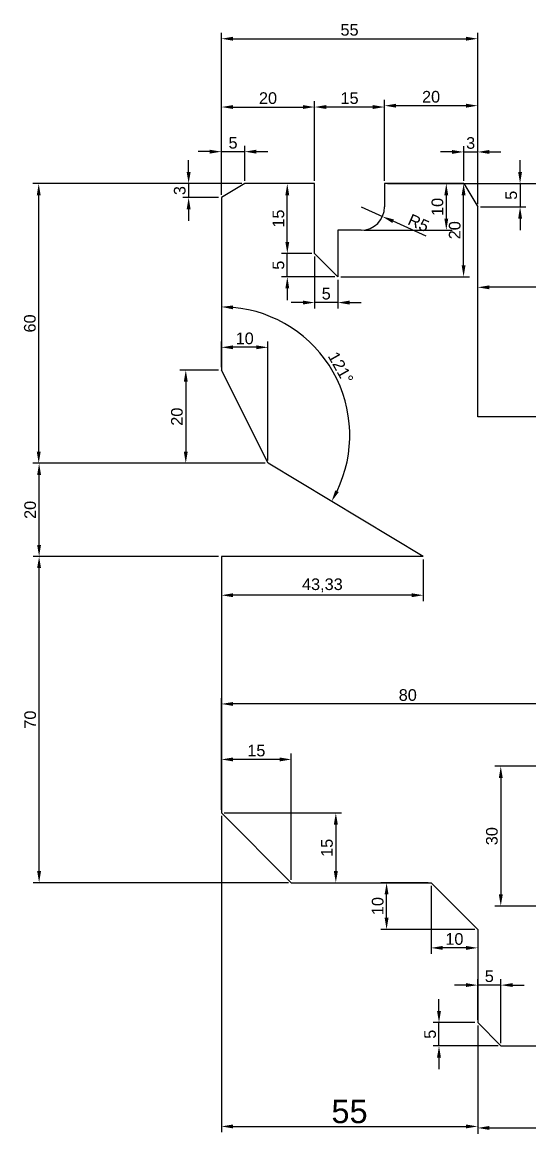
# Model space of a CAD drawing. Header units: millimetres. Extents: x 2106 to 2378, y 734 to 973.
# Drawn here: x 2105.7 to 2214.6, y 734.5 to 972.9 of the extents above; entities that cross this region are included whole.
import ezdxf

# ---------------------------------------------------------------- set-up
doc = ezdxf.new("R2010")
doc.units = ezdxf.units.MM
doc.layers.add('cotas', color=3, linetype='Continuous')
doc.styles.get("Standard").update_dxf_attribs({"font": 'arial.ttf'})
doc.dimstyles.new('ISO-25', dxfattribs={"dimtxt": 2.5, "dimasz": 2.5, "dimexe": 1.25, "dimexo": 0.625, "dimtad": 1, "dimtxsty": 'Standard', "dimcen": 2.5, "dimadec": 0, "dimazin": 0, "dimtfac": 1, "dimtmove": 0, "dimatfit": 3, "dimfxl": 1, "dimarcsym": 0})

# ---------------------------------------------------------------- blocks, each defined once
blk = doc.blocks.new('*D10')
at = {"layer": 'cotas', "color": 0, "lineweight": -2, "transparency": 16777216}
for p, q in [((2148.43, 802.67), (2148.43, 734.78)), ((2203.43, 757.67), (2203.43, 734.78)), ((2150.93, 736.03), (2200.93, 736.03))]:
    blk.add_line(p, q, dxfattribs=at)
at = {"layer": 'cotas', "color": 0, "transparency": 16777216}
for points in [[(2150.93, 736.44), (2150.93, 735.61), (2148.43, 736.03)], [(2200.93, 736.44), (2200.93, 735.61), (2203.43, 736.03)]]:
    blk.add_solid(points, dxfattribs=at)
at = {"layer": 'Defpoints', "color": 0, "transparency": 16777216}
for p in [(2148.43, 803.3), (2203.43, 758.3), (2203.43, 736.03)]:
    blk.add_point(p, dxfattribs=at)
at = {"layer": 'cotas', "color": 0, "transparency": 16777216, "insert": (2175.93, 739.2), "char_height": 5, "attachment_point": 5}
blk.add_mtext('55', dxfattribs=at)
blk = doc.blocks.new('*D11')
at = {"layer": 'cotas', "color": 0, "lineweight": -2, "transparency": 16777216}
for p, q in [((2323.43, 779.67), (2323.43, 734.45)), ((2203.43, 757.67), (2203.43, 734.45)), ((2205.93, 735.7), (2320.93, 735.7))]:
    blk.add_line(p, q, dxfattribs=at)
at = {"layer": 'cotas', "color": 0, "transparency": 16777216}
for points in [[(2205.93, 736.12), (2205.93, 735.29), (2203.43, 735.7)], [(2320.93, 736.12), (2320.93, 735.29), (2323.43, 735.7)]]:
    blk.add_solid(points, dxfattribs=at)
at = {"layer": 'Defpoints', "color": 0, "transparency": 16777216}
for p in [(2323.43, 780.3), (2203.43, 758.3), (2323.43, 735.7)]:
    blk.add_point(p, dxfattribs=at)
at = {"layer": 'cotas', "color": 0, "transparency": 16777216, "insert": (2263.43, 737.61), "char_height": 2.5, "attachment_point": 5}
blk.add_mtext('120', dxfattribs=at)
blk = doc.blocks.new('*D12')
at = {"layer": 'cotas', "color": 0, "lineweight": -2, "transparency": 16777216}
for p, q in [((2147.81, 858.3), (2108.06, 858.3)), ((2109.31, 790.8), (2109.31, 855.8)), ((2162.81, 788.3), (2108.06, 788.3))]:
    blk.add_line(p, q, dxfattribs=at)
at = {"layer": 'cotas', "color": 0, "transparency": 16777216}
for points in [[(2108.89, 855.8), (2109.72, 855.8), (2109.31, 858.3)], [(2108.89, 790.8), (2109.72, 790.8), (2109.31, 788.3)]]:
    blk.add_solid(points, dxfattribs=at)
at = {"layer": 'Defpoints', "color": 0, "transparency": 16777216}
for p in [(2109.31, 858.3), (2148.43, 858.3), (2163.43, 788.3)]:
    blk.add_point(p, dxfattribs=at)
at = {"layer": 'cotas', "color": 0, "transparency": 16777216, "insert": (2107.4, 823.3), "char_height": 2.5, "attachment_point": 5, "rotation": 90}
blk.add_mtext('70', dxfattribs=at)
blk = doc.blocks.new('*D13')
at = {"layer": 'cotas', "color": 0, "lineweight": -2, "transparency": 16777216}
for p, q in [((2157.81, 878.3), (2108.06, 878.3)), ((2109.31, 860.8), (2109.31, 875.8)), ((2147.81, 858.3), (2108.06, 858.3))]:
    blk.add_line(p, q, dxfattribs=at)
at = {"layer": 'cotas', "color": 0, "transparency": 16777216}
for points in [[(2108.89, 875.8), (2109.72, 875.8), (2109.31, 878.3)], [(2108.89, 860.8), (2109.72, 860.8), (2109.31, 858.3)]]:
    blk.add_solid(points, dxfattribs=at)
at = {"layer": 'Defpoints', "color": 0, "transparency": 16777216}
for p in [(2109.31, 878.3), (2158.43, 878.3), (2148.43, 858.3)]:
    blk.add_point(p, dxfattribs=at)
at = {"layer": 'cotas', "color": 0, "transparency": 16777216, "insert": (2107.4, 868.3), "char_height": 2.5, "attachment_point": 5, "rotation": 90}
blk.add_mtext('20', dxfattribs=at)
blk = doc.blocks.new('*D14')
at = {"layer": 'cotas', "color": 0, "lineweight": -2, "transparency": 16777216}
for p, q in [((2152.81, 938.3), (2107.98, 938.3)), ((2109.23, 880.8), (2109.23, 935.8)), ((2157.81, 878.3), (2107.98, 878.3))]:
    blk.add_line(p, q, dxfattribs=at)
at = {"layer": 'cotas', "color": 0, "transparency": 16777216}
for points in [[(2108.81, 935.8), (2109.64, 935.8), (2109.23, 938.3)], [(2108.81, 880.8), (2109.64, 880.8), (2109.23, 878.3)]]:
    blk.add_solid(points, dxfattribs=at)
at = {"layer": 'Defpoints', "color": 0, "transparency": 16777216}
for p in [(2109.23, 938.3), (2153.43, 938.3), (2158.43, 878.3)]:
    blk.add_point(p, dxfattribs=at)
at = {"layer": 'cotas', "color": 0, "transparency": 16777216, "insert": (2107.33, 908.3), "char_height": 2.5, "attachment_point": 5, "rotation": 90}
blk.add_mtext('60', dxfattribs=at)
blk = doc.blocks.new('*D19')
at = {"layer": 'cotas', "color": 0, "lineweight": -2, "transparency": 16777216}
for p, q in [((2201.06, 938.3), (2347.23, 938.3)), ((2345.98, 935.8), (2345.98, 890.8)), ((2264.06, 888.3), (2347.23, 888.3))]:
    blk.add_line(p, q, dxfattribs=at)
at = {"layer": 'cotas', "color": 0, "transparency": 16777216}
for points in [[(2345.56, 935.8), (2346.4, 935.8), (2345.98, 938.3)], [(2345.56, 890.8), (2346.4, 890.8), (2345.98, 888.3)]]:
    blk.add_solid(points, dxfattribs=at)
at = {"layer": 'Defpoints', "color": 0, "transparency": 16777216}
for p in [(2200.43, 938.3), (2263.43, 888.3), (2345.98, 888.3)]:
    blk.add_point(p, dxfattribs=at)
at = {"layer": 'cotas', "color": 0, "transparency": 16777216, "insert": (2344.08, 913.3), "char_height": 2.5, "attachment_point": 5, "rotation": 90}
blk.add_mtext('50', dxfattribs=at)
blk = doc.blocks.new('*D21')
at = {"layer": 'cotas', "color": 0, "lineweight": -2, "transparency": 16777216}
for p, q in [((2203.43, 888.92), (2203.43, 917.3)), ((2280.93, 916.05), (2205.93, 916.05)), ((2283.43, 868.92), (2283.43, 917.3))]:
    blk.add_line(p, q, dxfattribs=at)
at = {"layer": 'cotas', "color": 0, "transparency": 16777216}
for points in [[(2205.93, 916.47), (2205.93, 915.63), (2203.43, 916.05)], [(2280.93, 916.47), (2280.93, 915.63), (2283.43, 916.05)]]:
    blk.add_solid(points, dxfattribs=at)
at = {"layer": 'Defpoints', "color": 0, "transparency": 16777216}
for p in [(2203.43, 916.05), (2203.43, 888.3), (2283.43, 868.3)]:
    blk.add_point(p, dxfattribs=at)
at = {"layer": 'cotas', "color": 0, "transparency": 16777216, "insert": (2243.43, 917.95), "char_height": 2.5, "attachment_point": 5}
blk.add_mtext('80', dxfattribs=at)
blk = doc.blocks.new('*D22')
at = {"layer": 'cotas', "color": 0, "lineweight": -2, "transparency": 16777216}
for p, q in [((2201.06, 938.3), (2378.23, 938.3)), ((2376.98, 935.8), (2376.98, 755.8)), ((2309.06, 753.3), (2378.23, 753.3))]:
    blk.add_line(p, q, dxfattribs=at)
at = {"layer": 'cotas', "color": 0, "transparency": 16777216}
for points in [[(2376.56, 935.8), (2377.4, 935.8), (2376.98, 938.3)], [(2376.56, 755.8), (2377.4, 755.8), (2376.98, 753.3)]]:
    blk.add_solid(points, dxfattribs=at)
at = {"layer": 'Defpoints', "color": 0, "transparency": 16777216}
for p in [(2200.43, 938.3), (2308.43, 753.3), (2376.98, 753.3)]:
    blk.add_point(p, dxfattribs=at)
at = {"layer": 'cotas', "color": 0, "transparency": 16777216, "insert": (2375.08, 845.8), "char_height": 2.5, "attachment_point": 5, "rotation": 90}
blk.add_mtext('185', dxfattribs=at)
blk = doc.blocks.new('*D23')
at = {"layer": 'cotas', "color": 0, "lineweight": -2, "transparency": 16777216}
for p, q in [((2183.43, 938.92), (2183.43, 956.27)), ((2203.43, 933.92), (2203.43, 956.27)), ((2200.93, 955.02), (2185.93, 955.02))]:
    blk.add_line(p, q, dxfattribs=at)
at = {"layer": 'cotas', "color": 0, "transparency": 16777216}
for points in [[(2185.93, 955.44), (2185.93, 954.6), (2183.43, 955.02)], [(2200.93, 955.44), (2200.93, 954.6), (2203.43, 955.02)]]:
    blk.add_solid(points, dxfattribs=at)
at = {"layer": 'Defpoints', "color": 0, "transparency": 16777216}
for p in [(2183.43, 955.02), (2183.43, 938.3), (2203.43, 933.3)]:
    blk.add_point(p, dxfattribs=at)
at = {"layer": 'cotas', "color": 0, "transparency": 16777216, "insert": (2193.43, 956.92), "char_height": 2.5, "attachment_point": 5}
blk.add_mtext('20', dxfattribs=at)
blk = doc.blocks.new('*D24')
at = {"layer": 'cotas', "color": 0, "lineweight": -2, "transparency": 16777216}
for p, q in [((2168.43, 938.92), (2168.43, 955.98)), ((2180.93, 954.73), (2170.93, 954.73)), ((2183.43, 938.92), (2183.43, 955.98))]:
    blk.add_line(p, q, dxfattribs=at)
at = {"layer": 'cotas', "color": 0, "transparency": 16777216}
for points in [[(2170.93, 955.15), (2170.93, 954.32), (2168.43, 954.73)], [(2180.93, 955.15), (2180.93, 954.32), (2183.43, 954.73)]]:
    blk.add_solid(points, dxfattribs=at)
at = {"layer": 'Defpoints', "color": 0, "transparency": 16777216}
for p in [(2168.43, 954.73), (2168.43, 938.3), (2183.43, 938.3)]:
    blk.add_point(p, dxfattribs=at)
at = {"layer": 'cotas', "color": 0, "transparency": 16777216, "insert": (2175.93, 956.63), "char_height": 2.5, "attachment_point": 5}
blk.add_mtext('15', dxfattribs=at)
blk = doc.blocks.new('*D25')
at = {"layer": 'cotas', "color": 0, "lineweight": -2, "transparency": 16777216}
for p, q in [((2148.43, 935.92), (2148.43, 955.98)), ((2150.93, 954.73), (2165.93, 954.73)), ((2168.43, 938.92), (2168.43, 955.98))]:
    blk.add_line(p, q, dxfattribs=at)
at = {"layer": 'cotas', "color": 0, "transparency": 16777216}
for points in [[(2150.93, 955.15), (2150.93, 954.32), (2148.43, 954.73)], [(2165.93, 955.15), (2165.93, 954.32), (2168.43, 954.73)]]:
    blk.add_solid(points, dxfattribs=at)
at = {"layer": 'Defpoints', "color": 0, "transparency": 16777216}
for p in [(2168.43, 954.73), (2168.43, 938.3), (2148.43, 935.3)]:
    blk.add_point(p, dxfattribs=at)
at = {"layer": 'cotas', "color": 0, "transparency": 16777216, "insert": (2158.43, 956.63), "char_height": 2.5, "attachment_point": 5}
blk.add_mtext('20', dxfattribs=at)
blk = doc.blocks.new('*D26')
at = {"layer": 'cotas', "color": 0, "lineweight": -2, "transparency": 16777216}
for p, q in [((2148.43, 935.92), (2148.43, 970.64)), ((2203.43, 933.92), (2203.43, 970.64)), ((2150.93, 969.39), (2200.93, 969.39))]:
    blk.add_line(p, q, dxfattribs=at)
at = {"layer": 'cotas', "color": 0, "transparency": 16777216}
for points in [[(2150.93, 969.8), (2150.93, 968.97), (2148.43, 969.39)], [(2200.93, 969.8), (2200.93, 968.97), (2203.43, 969.39)]]:
    blk.add_solid(points, dxfattribs=at)
at = {"layer": 'Defpoints', "color": 0, "transparency": 16777216}
for p in [(2203.43, 969.39), (2148.43, 935.3), (2203.43, 933.3)]:
    blk.add_point(p, dxfattribs=at)
at = {"layer": 'cotas', "color": 0, "transparency": 16777216, "insert": (2175.93, 971.28), "char_height": 2.5, "attachment_point": 5}
blk.add_mtext('55', dxfattribs=at)
blk = doc.blocks.new('*D27')
at = {"layer": 'cotas', "color": 0, "lineweight": -2, "transparency": 16777216}
for p, q in [((2227.81, 813.3), (2207.14, 813.3)), ((2208.39, 810.8), (2208.39, 785.8)), ((2227.81, 783.3), (2207.14, 783.3))]:
    blk.add_line(p, q, dxfattribs=at)
at = {"layer": 'cotas', "color": 0, "transparency": 16777216}
for points in [[(2207.98, 810.8), (2208.81, 810.8), (2208.39, 813.3)], [(2207.98, 785.8), (2208.81, 785.8), (2208.39, 783.3)]]:
    blk.add_solid(points, dxfattribs=at)
at = {"layer": 'Defpoints', "color": 0, "transparency": 16777216}
for p in [(2228.43, 813.3), (2208.39, 783.3), (2228.43, 783.3)]:
    blk.add_point(p, dxfattribs=at)
at = {"layer": 'cotas', "color": 0, "transparency": 16777216, "insert": (2206.49, 798.3), "char_height": 2.5, "attachment_point": 5, "rotation": 90}
blk.add_mtext('30', dxfattribs=at)
blk = doc.blocks.new('*D29')
at = {"layer": 'cotas', "color": 0, "lineweight": -2, "transparency": 16777216}
for p, q in [((2229.06, 798.3), (2257.55, 798.3)), ((2256.3, 795.8), (2256.3, 755.8)), ((2209.06, 753.3), (2257.55, 753.3))]:
    blk.add_line(p, q, dxfattribs=at)
at = {"layer": 'cotas', "color": 0, "transparency": 16777216}
for points in [[(2255.89, 795.8), (2256.72, 795.8), (2256.3, 798.3)], [(2255.89, 755.8), (2256.72, 755.8), (2256.3, 753.3)]]:
    blk.add_solid(points, dxfattribs=at)
at = {"layer": 'Defpoints', "color": 0, "transparency": 16777216}
for p in [(2228.43, 798.3), (2208.43, 753.3), (2256.3, 753.3)]:
    blk.add_point(p, dxfattribs=at)
at = {"layer": 'cotas', "color": 0, "transparency": 16777216, "insert": (2254.41, 775.8), "char_height": 2.5, "attachment_point": 5, "rotation": 90}
blk.add_mtext('45', dxfattribs=at)
blk = doc.blocks.new('*D30')
at = {"layer": 'cotas', "color": 0, "lineweight": -2, "transparency": 16777216}
for p, q in [((2148.43, 803.92), (2148.43, 827.92)), ((2228.43, 798.92), (2228.43, 827.92)), ((2225.93, 826.67), (2150.93, 826.67))]:
    blk.add_line(p, q, dxfattribs=at)
at = {"layer": 'cotas', "color": 0, "transparency": 16777216}
for points in [[(2150.93, 827.08), (2150.93, 826.25), (2148.43, 826.67)], [(2225.93, 827.08), (2225.93, 826.25), (2228.43, 826.67)]]:
    blk.add_solid(points, dxfattribs=at)
at = {"layer": 'Defpoints', "color": 0, "transparency": 16777216}
for p in [(2148.43, 826.67), (2148.43, 803.3), (2228.43, 798.3)]:
    blk.add_point(p, dxfattribs=at)
at = {"layer": 'cotas', "color": 0, "transparency": 16777216, "insert": (2188.43, 828.57), "char_height": 2.5, "attachment_point": 5}
blk.add_mtext('80', dxfattribs=at)
blk = doc.blocks.new('*D31')
at = {"layer": 'cotas', "color": 0, "lineweight": -2, "transparency": 16777216}
for p, q in [((2200.93, 766.35), (2198.43, 766.35)), ((2203.43, 758.92), (2203.43, 767.6)), ((2208.43, 766.35), (2203.43, 766.35)), ((2208.43, 753.92), (2208.43, 767.6)), ((2210.93, 766.35), (2213.43, 766.35))]:
    blk.add_line(p, q, dxfattribs=at)
at = {"layer": 'cotas', "color": 0, "transparency": 16777216}
for points in [[(2200.93, 766.77), (2200.93, 765.94), (2203.43, 766.35)], [(2210.93, 766.77), (2210.93, 765.94), (2208.43, 766.35)]]:
    blk.add_solid(points, dxfattribs=at)
at = {"layer": 'Defpoints', "color": 0, "transparency": 16777216}
for p in [(2203.43, 766.35), (2203.43, 758.3), (2208.43, 753.3)]:
    blk.add_point(p, dxfattribs=at)
at = {"layer": 'cotas', "color": 0, "transparency": 16777216, "insert": (2205.93, 768.25), "char_height": 2.5, "attachment_point": 5}
blk.add_mtext('5', dxfattribs=at)
blk = doc.blocks.new('*D32')
at = {"layer": 'cotas', "color": 0, "lineweight": -2, "transparency": 16777216}
for p, q in [((2195.13, 760.8), (2195.13, 763.3)), ((2202.81, 758.3), (2193.88, 758.3)), ((2195.13, 753.3), (2195.13, 758.3)), ((2207.81, 753.3), (2193.88, 753.3)), ((2195.13, 750.8), (2195.13, 748.3))]:
    blk.add_line(p, q, dxfattribs=at)
at = {"layer": 'cotas', "color": 0, "transparency": 16777216}
for points in [[(2194.71, 760.8), (2195.55, 760.8), (2195.13, 758.3)], [(2194.71, 750.8), (2195.55, 750.8), (2195.13, 753.3)]]:
    blk.add_solid(points, dxfattribs=at)
at = {"layer": 'Defpoints', "color": 0, "transparency": 16777216}
for p in [(2195.13, 758.3), (2203.43, 758.3), (2208.43, 753.3)]:
    blk.add_point(p, dxfattribs=at)
at = {"layer": 'cotas', "color": 0, "transparency": 16777216, "insert": (2193.23, 755.8), "char_height": 2.5, "attachment_point": 5, "rotation": 90}
blk.add_mtext('5', dxfattribs=at)
blk = doc.blocks.new('*D33')
at = {"layer": 'cotas', "color": 0, "lineweight": -2, "transparency": 16777216}
for p, q in [((2193.43, 787.67), (2193.43, 773.08)), ((2203.43, 777.67), (2203.43, 773.08)), ((2200.93, 774.33), (2195.93, 774.33))]:
    blk.add_line(p, q, dxfattribs=at)
at = {"layer": 'cotas', "color": 0, "transparency": 16777216}
for points in [[(2195.93, 774.75), (2195.93, 773.91), (2193.43, 774.33)], [(2200.93, 774.75), (2200.93, 773.91), (2203.43, 774.33)]]:
    blk.add_solid(points, dxfattribs=at)
at = {"layer": 'Defpoints', "color": 0, "transparency": 16777216}
for p in [(2193.43, 788.3), (2203.43, 778.3), (2193.43, 774.33)]:
    blk.add_point(p, dxfattribs=at)
at = {"layer": 'cotas', "color": 0, "transparency": 16777216, "insert": (2198.43, 776.23), "char_height": 2.5, "attachment_point": 5}
blk.add_mtext('10', dxfattribs=at)
blk = doc.blocks.new('*D34')
at = {"layer": 'cotas', "color": 0, "lineweight": -2, "transparency": 16777216}
for p, q in [((2192.81, 788.3), (2182.63, 788.3)), ((2183.88, 780.8), (2183.88, 785.8)), ((2202.81, 778.3), (2182.63, 778.3))]:
    blk.add_line(p, q, dxfattribs=at)
at = {"layer": 'cotas', "color": 0, "transparency": 16777216}
for points in [[(2183.46, 785.8), (2184.3, 785.8), (2183.88, 788.3)], [(2183.46, 780.8), (2184.3, 780.8), (2183.88, 778.3)]]:
    blk.add_solid(points, dxfattribs=at)
at = {"layer": 'Defpoints', "color": 0, "transparency": 16777216}
for p in [(2183.88, 788.3), (2193.43, 788.3), (2203.43, 778.3)]:
    blk.add_point(p, dxfattribs=at)
at = {"layer": 'cotas', "color": 0, "transparency": 16777216, "insert": (2181.98, 783.3), "char_height": 2.5, "attachment_point": 5, "rotation": 90}
blk.add_mtext('10', dxfattribs=at)
blk = doc.blocks.new('*D35')
at = {"layer": 'cotas', "color": 0, "lineweight": -2, "transparency": 16777216}
for p, q in [((2148.43, 803.92), (2148.43, 816.01)), ((2163.43, 788.92), (2163.43, 816.01)), ((2160.93, 814.76), (2150.93, 814.76))]:
    blk.add_line(p, q, dxfattribs=at)
at = {"layer": 'cotas', "color": 0, "transparency": 16777216}
for points in [[(2150.93, 815.18), (2150.93, 814.34), (2148.43, 814.76)], [(2160.93, 815.18), (2160.93, 814.34), (2163.43, 814.76)]]:
    blk.add_solid(points, dxfattribs=at)
at = {"layer": 'Defpoints', "color": 0, "transparency": 16777216}
for p in [(2148.43, 814.76), (2148.43, 803.3), (2163.43, 788.3)]:
    blk.add_point(p, dxfattribs=at)
at = {"layer": 'cotas', "color": 0, "transparency": 16777216, "insert": (2155.93, 816.66), "char_height": 2.5, "attachment_point": 5}
blk.add_mtext('15', dxfattribs=at)
blk = doc.blocks.new('*D36')
at = {"layer": 'cotas', "color": 0, "lineweight": -2, "transparency": 16777216}
for p, q in [((2149.06, 803.3), (2174.24, 803.3)), ((2172.99, 800.8), (2172.99, 790.8)), ((2164.06, 788.3), (2174.24, 788.3))]:
    blk.add_line(p, q, dxfattribs=at)
at = {"layer": 'cotas', "color": 0, "transparency": 16777216}
for points in [[(2172.57, 800.8), (2173.41, 800.8), (2172.99, 803.3)], [(2172.57, 790.8), (2173.41, 790.8), (2172.99, 788.3)]]:
    blk.add_solid(points, dxfattribs=at)
at = {"layer": 'Defpoints', "color": 0, "transparency": 16777216}
for p in [(2148.43, 803.3), (2163.43, 788.3), (2172.99, 788.3)]:
    blk.add_point(p, dxfattribs=at)
at = {"layer": 'cotas', "color": 0, "transparency": 16777216, "insert": (2171.09, 795.8), "char_height": 2.5, "attachment_point": 5, "rotation": 90}
blk.add_mtext('15', dxfattribs=at)
blk = doc.blocks.new('*D57')
at = {"layer": 'cotas', "color": 0, "lineweight": -2, "transparency": 16777216}
for p, q in [((2197.93, 945.1), (2195.43, 945.1)), ((2200.43, 938.92), (2200.43, 946.35)), ((2200.43, 945.1), (2203.43, 945.1)), ((2203.43, 933.92), (2203.43, 946.35)), ((2205.93, 945.1), (2208.43, 945.1))]:
    blk.add_line(p, q, dxfattribs=at)
at = {"layer": 'cotas', "color": 0, "transparency": 16777216}
for points in [[(2197.93, 945.51), (2197.93, 944.68), (2200.43, 945.1)], [(2205.93, 945.51), (2205.93, 944.68), (2203.43, 945.1)]]:
    blk.add_solid(points, dxfattribs=at)
at = {"layer": 'Defpoints', "color": 0, "transparency": 16777216}
for p in [(2203.43, 945.1), (2200.43, 938.3), (2203.43, 933.3)]:
    blk.add_point(p, dxfattribs=at)
at = {"layer": 'cotas', "color": 0, "transparency": 16777216, "insert": (2201.93, 947), "char_height": 2.5, "attachment_point": 5}
blk.add_mtext('3', dxfattribs=at)
blk = doc.blocks.new('*D58')
at = {"layer": 'cotas', "color": 0, "lineweight": -2, "transparency": 16777216}
for p, q in [((2212.53, 940.8), (2212.53, 943.3)), ((2201.06, 938.3), (2213.78, 938.3)), ((2212.53, 938.3), (2212.53, 933.3)), ((2204.06, 933.3), (2213.78, 933.3)), ((2212.53, 930.8), (2212.53, 928.3))]:
    blk.add_line(p, q, dxfattribs=at)
at = {"layer": 'cotas', "color": 0, "transparency": 16777216}
for points in [[(2212.12, 940.8), (2212.95, 940.8), (2212.53, 938.3)], [(2212.12, 930.8), (2212.95, 930.8), (2212.53, 933.3)]]:
    blk.add_solid(points, dxfattribs=at)
at = {"layer": 'Defpoints', "color": 0, "transparency": 16777216}
for p in [(2200.43, 938.3), (2203.43, 933.3), (2212.53, 933.3)]:
    blk.add_point(p, dxfattribs=at)
at = {"layer": 'cotas', "color": 0, "transparency": 16777216, "insert": (2210.64, 935.8), "char_height": 2.5, "attachment_point": 5, "rotation": 90}
blk.add_mtext('5', dxfattribs=at)
blk = doc.blocks.new('*D59')
at = {"layer": 'cotas', "color": 0, "lineweight": -2, "transparency": 16777216}
for p, q in [((2178.43, 933.3), (2182.99, 931.25)), ((2192.39, 927.04), (2185.28, 930.23))]:
    blk.add_line(p, q, dxfattribs=at)
at = {"layer": 'cotas', "color": 0, "transparency": 16777216}
blk.add_solid([(2185.45, 930.61), (2185.11, 929.85), (2182.99, 931.25)], dxfattribs=at)
at = {"layer": 'Defpoints', "color": 0, "transparency": 16777216}
for p in [(2178.43, 933.3), (2182.99, 931.25)]:
    blk.add_point(p, dxfattribs=at)
at = {"layer": 'cotas', "color": 0, "transparency": 16777216, "insert": (2190.75, 929.85), "char_height": 2.5, "attachment_point": 5, "rotation": 335.8419}
blk.add_mtext('R5', dxfattribs=at)
blk = doc.blocks.new('*D60')
at = {"layer": 'cotas', "color": 0, "lineweight": -2, "transparency": 16777216}
for p, q in [((2184.06, 938.3), (2197.95, 938.3)), ((2196.7, 935.8), (2196.7, 930.8)), ((2179.06, 928.3), (2197.95, 928.3))]:
    blk.add_line(p, q, dxfattribs=at)
at = {"layer": 'cotas', "color": 0, "transparency": 16777216}
for points in [[(2196.28, 935.8), (2197.11, 935.8), (2196.7, 938.3)], [(2196.28, 930.8), (2197.11, 930.8), (2196.7, 928.3)]]:
    blk.add_solid(points, dxfattribs=at)
at = {"layer": 'Defpoints', "color": 0, "transparency": 16777216}
for p in [(2183.43, 938.3), (2178.43, 928.3), (2196.7, 928.3)]:
    blk.add_point(p, dxfattribs=at)
at = {"layer": 'cotas', "color": 0, "transparency": 16777216, "insert": (2194.8, 933.3), "char_height": 2.5, "attachment_point": 5, "rotation": 90}
blk.add_mtext('10', dxfattribs=at)
blk = doc.blocks.new('*D61')
at = {"layer": 'cotas', "color": 0, "lineweight": -2, "transparency": 16777216}
for p, q in [((2184.06, 938.3), (2201.66, 938.3)), ((2200.41, 920.8), (2200.41, 935.8)), ((2174.06, 918.3), (2201.66, 918.3))]:
    blk.add_line(p, q, dxfattribs=at)
at = {"layer": 'cotas', "color": 0, "transparency": 16777216}
for points in [[(2199.99, 935.8), (2200.83, 935.8), (2200.41, 938.3)], [(2199.99, 920.8), (2200.83, 920.8), (2200.41, 918.3)]]:
    blk.add_solid(points, dxfattribs=at)
at = {"layer": 'Defpoints', "color": 0, "transparency": 16777216}
for p in [(2183.43, 938.3), (2200.41, 938.3), (2173.43, 918.3)]:
    blk.add_point(p, dxfattribs=at)
at = {"layer": 'cotas', "color": 0, "transparency": 16777216, "insert": (2198.51, 928.3), "char_height": 2.5, "attachment_point": 5, "rotation": 90}
blk.add_mtext('20', dxfattribs=at)
blk = doc.blocks.new('*D62')
at = {"layer": 'cotas', "color": 0, "lineweight": -2, "transparency": 16777216}
for p, q in [((2168.43, 922.67), (2168.43, 911.53)), ((2173.43, 917.67), (2173.43, 911.53)), ((2165.93, 912.78), (2163.43, 912.78)), ((2173.43, 912.78), (2168.43, 912.78)), ((2175.93, 912.78), (2178.43, 912.78))]:
    blk.add_line(p, q, dxfattribs=at)
at = {"layer": 'cotas', "color": 0, "transparency": 16777216}
for points in [[(2165.93, 913.2), (2165.93, 912.36), (2168.43, 912.78)], [(2175.93, 913.2), (2175.93, 912.36), (2173.43, 912.78)]]:
    blk.add_solid(points, dxfattribs=at)
at = {"layer": 'Defpoints', "color": 0, "transparency": 16777216}
for p in [(2168.43, 923.3), (2173.43, 918.3), (2168.43, 912.78)]:
    blk.add_point(p, dxfattribs=at)
at = {"layer": 'cotas', "color": 0, "transparency": 16777216, "insert": (2170.93, 914.68), "char_height": 2.5, "attachment_point": 5}
blk.add_mtext('5', dxfattribs=at)
blk = doc.blocks.new('*D63')
at = {"layer": 'cotas', "color": 0, "lineweight": -2, "transparency": 16777216}
for p, q in [((2162.57, 925.8), (2162.57, 928.3)), ((2167.81, 923.3), (2161.32, 923.3)), ((2162.57, 918.3), (2162.57, 923.3)), ((2172.81, 918.3), (2161.32, 918.3)), ((2162.57, 915.8), (2162.57, 913.3))]:
    blk.add_line(p, q, dxfattribs=at)
at = {"layer": 'cotas', "color": 0, "transparency": 16777216}
for points in [[(2162.16, 925.8), (2162.99, 925.8), (2162.57, 923.3)], [(2162.16, 915.8), (2162.99, 915.8), (2162.57, 918.3)]]:
    blk.add_solid(points, dxfattribs=at)
at = {"layer": 'Defpoints', "color": 0, "transparency": 16777216}
for p in [(2162.57, 923.3), (2168.43, 923.3), (2173.43, 918.3)]:
    blk.add_point(p, dxfattribs=at)
at = {"layer": 'cotas', "color": 0, "transparency": 16777216, "insert": (2160.68, 920.8), "char_height": 2.5, "attachment_point": 5, "rotation": 90}
blk.add_mtext('5', dxfattribs=at)
blk = doc.blocks.new('*D64')
at = {"layer": 'cotas', "color": 0, "lineweight": -2, "transparency": 16777216}
for p, q in [((2167.81, 938.3), (2161.32, 938.3)), ((2162.57, 925.8), (2162.57, 935.8)), ((2167.81, 923.3), (2161.32, 923.3))]:
    blk.add_line(p, q, dxfattribs=at)
at = {"layer": 'cotas', "color": 0, "transparency": 16777216}
for points in [[(2162.16, 935.8), (2162.99, 935.8), (2162.57, 938.3)], [(2162.16, 925.8), (2162.99, 925.8), (2162.57, 923.3)]]:
    blk.add_solid(points, dxfattribs=at)
at = {"layer": 'Defpoints', "color": 0, "transparency": 16777216}
for p in [(2162.57, 938.3), (2168.43, 938.3), (2168.43, 923.3)]:
    blk.add_point(p, dxfattribs=at)
at = {"layer": 'cotas', "color": 0, "transparency": 16777216, "insert": (2160.67, 930.8), "char_height": 2.5, "attachment_point": 5, "rotation": 90}
blk.add_mtext('15', dxfattribs=at)
blk = doc.blocks.new('*D65')
at = {"layer": 'cotas', "color": 0, "lineweight": -2, "transparency": 16777216}
for p, q in [((2141.4, 940.8), (2141.4, 943.3)), ((2152.81, 938.3), (2140.15, 938.3)), ((2141.4, 938.3), (2141.4, 935.3)), ((2147.81, 935.3), (2140.15, 935.3)), ((2141.4, 932.8), (2141.4, 930.3))]:
    blk.add_line(p, q, dxfattribs=at)
at = {"layer": 'cotas', "color": 0, "transparency": 16777216}
for points in [[(2140.98, 940.8), (2141.82, 940.8), (2141.4, 938.3)], [(2140.98, 932.8), (2141.82, 932.8), (2141.4, 935.3)]]:
    blk.add_solid(points, dxfattribs=at)
at = {"layer": 'Defpoints', "color": 0, "transparency": 16777216}
for p in [(2153.43, 938.3), (2141.4, 935.3), (2148.43, 935.3)]:
    blk.add_point(p, dxfattribs=at)
at = {"layer": 'cotas', "color": 0, "transparency": 16777216, "insert": (2139.5, 936.8), "char_height": 2.5, "attachment_point": 5, "rotation": 90}
blk.add_mtext('3', dxfattribs=at)
blk = doc.blocks.new('*D66')
at = {"layer": 'cotas', "color": 0, "lineweight": -2, "transparency": 16777216}
for p, q in [((2145.93, 945.16), (2143.43, 945.16)), ((2148.43, 935.92), (2148.43, 946.41)), ((2148.43, 945.16), (2153.43, 945.16)), ((2153.43, 938.92), (2153.43, 946.41)), ((2155.93, 945.16), (2158.43, 945.16))]:
    blk.add_line(p, q, dxfattribs=at)
at = {"layer": 'cotas', "color": 0, "transparency": 16777216}
for points in [[(2145.93, 945.57), (2145.93, 944.74), (2148.43, 945.16)], [(2155.93, 945.57), (2155.93, 944.74), (2153.43, 945.16)]]:
    blk.add_solid(points, dxfattribs=at)
at = {"layer": 'Defpoints', "color": 0, "transparency": 16777216}
for p in [(2153.43, 945.16), (2153.43, 938.3), (2148.43, 935.3)]:
    blk.add_point(p, dxfattribs=at)
at = {"layer": 'cotas', "color": 0, "transparency": 16777216, "insert": (2150.93, 947.05), "char_height": 2.5, "attachment_point": 5}
blk.add_mtext('5', dxfattribs=at)
blk = doc.blocks.new('*D67')
at = {"layer": 'cotas', "color": 0, "lineweight": -2, "transparency": 16777216}
for p, q in [((2148.43, 898.92), (2148.43, 904.43)), ((2158.43, 878.92), (2158.43, 904.43)), ((2155.93, 903.18), (2150.93, 903.18))]:
    blk.add_line(p, q, dxfattribs=at)
at = {"layer": 'cotas', "color": 0, "transparency": 16777216}
for points in [[(2150.93, 903.6), (2150.93, 902.77), (2148.43, 903.18)], [(2155.93, 903.6), (2155.93, 902.77), (2158.43, 903.18)]]:
    blk.add_solid(points, dxfattribs=at)
at = {"layer": 'Defpoints', "color": 0, "transparency": 16777216}
for p in [(2148.43, 903.18), (2148.43, 898.3), (2158.43, 878.3)]:
    blk.add_point(p, dxfattribs=at)
at = {"layer": 'cotas', "color": 0, "transparency": 16777216, "insert": (2153.43, 905.08), "char_height": 2.5, "attachment_point": 5}
blk.add_mtext('10', dxfattribs=at)
blk = doc.blocks.new('*D68')
at = {"layer": 'cotas', "color": 0, "lineweight": -2, "transparency": 16777216}
for p, q in [((2147.81, 898.3), (2139.54, 898.3)), ((2140.79, 895.8), (2140.79, 880.8)), ((2157.81, 878.3), (2139.54, 878.3))]:
    blk.add_line(p, q, dxfattribs=at)
at = {"layer": 'cotas', "color": 0, "transparency": 16777216}
for points in [[(2140.37, 895.8), (2141.21, 895.8), (2140.79, 898.3)], [(2140.37, 880.8), (2141.21, 880.8), (2140.79, 878.3)]]:
    blk.add_solid(points, dxfattribs=at)
at = {"layer": 'Defpoints', "color": 0, "transparency": 16777216}
for p in [(2148.43, 898.3), (2140.79, 878.3), (2158.43, 878.3)]:
    blk.add_point(p, dxfattribs=at)
at = {"layer": 'cotas', "color": 0, "transparency": 16777216, "insert": (2138.89, 888.3), "char_height": 2.5, "attachment_point": 5, "rotation": 90}
blk.add_mtext('20', dxfattribs=at)
blk = doc.blocks.new('*D69')
at = {"layer": 'cotas', "color": 0, "lineweight": -2, "transparency": 16777216}
blk.add_arc((2148.43, 884.3), 27.56, 334.2322, 84.8015, dxfattribs=at)
at = {"layer": 'cotas', "color": 0, "transparency": 16777216}
for points in [[(2150.91, 911.33), (2150.95, 912.16), (2148.43, 911.86)], [(2173.62, 872.12), (2172.89, 872.51), (2172.07, 870.12)]]:
    blk.add_solid(points, dxfattribs=at)
at = {"layer": 'Defpoints', "color": 0, "transparency": 16777216}
for p in [(2148.43, 935.3), (2148.43, 898.3), (2175.63, 888.78), (2158.43, 878.3), (2191.76, 858.3)]:
    blk.add_point(p, dxfattribs=at)
at = {"layer": 'cotas', "color": 0, "transparency": 16777216, "insert": (2174.05, 898.8), "char_height": 2.5, "attachment_point": 5, "rotation": 299.5169}
blk.add_mtext('121°', dxfattribs=at)
blk = doc.blocks.new('*D70')
at = {"layer": 'cotas', "color": 0, "lineweight": -2, "transparency": 16777216}
for p, q in [((2148.43, 857.67), (2148.43, 848.74)), ((2191.76, 857.67), (2191.76, 848.74)), ((2189.26, 849.99), (2150.93, 849.99))]:
    blk.add_line(p, q, dxfattribs=at)
at = {"layer": 'cotas', "color": 0, "transparency": 16777216}
for points in [[(2150.93, 850.41), (2150.93, 849.58), (2148.43, 849.99)], [(2189.26, 850.41), (2189.26, 849.58), (2191.76, 849.99)]]:
    blk.add_solid(points, dxfattribs=at)
at = {"layer": 'Defpoints', "color": 0, "transparency": 16777216}
for p in [(2148.43, 858.3), (2191.76, 858.3), (2148.43, 849.99)]:
    blk.add_point(p, dxfattribs=at)
at = {"layer": 'cotas', "color": 0, "transparency": 16777216, "insert": (2170.1, 852.12), "char_height": 2.5, "attachment_point": 5}
blk.add_mtext('43,33', dxfattribs=at)

msp = doc.modelspace()

# ---------------------------------------------------------------- linework, layer by layer
for p, q in [((2153.433, 938.297), (2148.433, 935.297)), ((2168.433, 938.297), (2153.433, 938.297)), ((2168.433, 923.297), (2168.433, 938.297)), ((2200.433, 938.297), (2183.433, 938.297)), ((2183.433, 938.297), (2183.433, 933.297)), ((2200.433, 938.297), (2203.433, 933.297)), ((2148.433, 935.297), (2148.433, 898.297)), ((2203.433, 888.297), (2203.433, 933.297)), ((2178.433, 928.297), (2173.433, 928.297)), ((2173.433, 928.297), (2173.433, 918.297)), ((2173.433, 918.297), (2168.433, 923.297)), ((2173.433, 918.297), (2173.433, 918.297)), ((2158.433, 878.297), (2148.433, 898.297)), ((2233.433, 888.297), (2203.433, 888.297)), ((2158.433, 878.297), (2158.433, 878.297)), ((2191.763, 858.297), (2158.433, 878.297)), ((2191.763, 858.297), (2148.433, 858.297)), ((2148.433, 858.297), (2148.433, 803.297)), ((2191.763, 858.297), (2191.763, 858.297)), ((2191.763, 858.297), (2191.763, 858.297)), ((2163.433, 788.297), (2148.433, 803.297)), ((2163.433, 788.297), (2193.433, 788.297)), ((2193.433, 788.297), (2203.433, 778.297)), ((2203.433, 778.297), (2203.433, 758.297)), ((2203.433, 758.297), (2208.433, 753.297)), ((2208.433, 753.297), (2308.433, 753.297))]:
    msp.add_line(p, q)
msp.add_arc((2178.433, 933.297), 5, 270, 0)

# ---------------------------------------------------------------- dimensions: what is measured, and where the dimension line sits
at = {"layer": 'cotas'}
for base, p1, p2, picture, middle in [((2203.433, 969.388), (2148.433, 935.297), (2203.433, 933.297), '*D26', (2175.933, 971.284)), ((2168.433, 954.733), (2148.433, 935.297), (2168.433, 938.297), '*D25', (2158.433, 956.635)), ((2168.433, 954.733), (2183.433, 938.297), (2168.433, 938.297), '*D24', (2175.933, 956.635)), ((2183.433, 955.021), (2203.433, 933.297), (2183.433, 938.297), '*D23', (2193.433, 956.922)), ((2153.433, 945.155), (2148.433, 935.297), (2153.433, 938.297), '*D66', (2150.933, 947.051)), ((2203.433, 945.096), (2200.433, 938.297), (2203.433, 933.297), '*D57', (2201.933, 946.999)), ((2168.433, 912.78), (2173.433, 918.297), (2168.433, 923.297), '*D62', (2170.933, 914.676)), ((2203.433, 916.051), (2283.433, 868.297), (2203.433, 888.297), '*D21', (2243.433, 917.952)), ((2148.433, 903.183), (2158.433, 878.297), (2148.433, 898.297), '*D67', (2153.433, 905.084)), ((2148.433, 849.992), (2191.763, 858.297), (2148.433, 858.297), '*D70', (2170.098, 852.119)), ((2148.433, 826.668), (2228.433, 798.297), (2148.433, 803.297), '*D30', (2188.433, 828.569)), ((2148.433, 814.759), (2163.433, 788.297), (2148.433, 803.297), '*D35', (2155.933, 816.661)), ((2193.433, 774.329), (2203.433, 778.297), (2193.433, 788.297), '*D33', (2198.433, 776.231)), ((2323.433, 735.704), (2203.433, 758.297), (2323.433, 780.297), '*D11', (2263.433, 737.606)), ((2203.433, 766.352), (2208.433, 753.297), (2203.433, 758.297), '*D31', (2205.933, 768.248))]:
    dim = msp.add_linear_dim(base=base, p1=p1, p2=p2, dimstyle='ISO-25', dxfattribs=at)
    dim.commit()
    dim.dimension.update_dxf_attribs({"geometry": picture, "text_midpoint": middle})
for base, p1, p2, picture, middle in [((2141.402, 935.297), (2153.433, 938.297), (2148.433, 935.297), '*D65', (2139.499, 936.797)), ((2212.534, 933.297), (2200.433, 938.297), (2203.433, 933.297), '*D58', (2210.638, 935.797)), ((2109.226, 938.297), (2158.433, 878.297), (2153.433, 938.297), '*D14', (2107.325, 908.297)), ((2162.574, 938.297), (2168.433, 923.297), (2168.433, 938.297), '*D64', (2160.673, 930.797)), ((2200.409, 938.297), (2173.433, 918.297), (2183.433, 938.297), '*D61', (2198.507, 928.297)), ((2196.698, 928.297), (2183.433, 938.297), (2178.433, 928.297), '*D60', (2194.796, 933.297)), ((2345.98, 888.297), (2200.433, 938.297), (2263.433, 888.297), '*D19', (2344.079, 913.297)), ((2376.98, 753.297), (2200.433, 938.297), (2308.433, 753.297), '*D22', (2375.079, 845.797)), ((2162.574, 923.297), (2173.433, 918.297), (2168.433, 923.297), '*D63', (2160.678, 920.797)), ((2140.791, 878.297), (2148.433, 898.297), (2158.433, 878.297), '*D68', (2138.89, 888.297)), ((2109.306, 878.297), (2148.433, 858.297), (2158.433, 878.297), '*D13', (2107.405, 868.297)), ((2109.306, 858.297), (2163.433, 788.297), (2148.433, 858.297), '*D12', (2107.405, 823.297)), ((2208.393, 783.297), (2228.433, 813.297), (2228.433, 783.297), '*D27', (2206.491, 798.297)), ((2172.991, 788.297), (2148.433, 803.297), (2163.433, 788.297), '*D36', (2171.09, 795.797)), ((2256.302, 753.297), (2228.433, 798.297), (2208.433, 753.297), '*D29', (2254.406, 775.797)), ((2183.879, 788.297), (2203.433, 778.297), (2193.433, 788.297), '*D34', (2181.977, 783.297)), ((2195.129, 758.297), (2208.433, 753.297), (2203.433, 758.297), '*D32', (2193.233, 755.797))]:
    dim = msp.add_linear_dim(base=base, p1=p1, p2=p2, angle=90, dimstyle='ISO-25', dxfattribs=at)
    dim.commit()
    dim.dimension.update_dxf_attribs({"geometry": picture, "text_midpoint": middle})
dim = msp.add_angular_dim_2l(base=(2175.63, 888.779), line1=((2191.763, 858.297), (2158.433, 878.297)), line2=((2148.433, 935.297), (2148.433, 898.297)), dimstyle='ISO-25', dxfattribs=at)
dim.commit()
dim.dimension.update_dxf_attribs({"geometry": '*D69', "text_midpoint": (2174.055, 898.804)})
dim = msp.add_radius_dim(center=(2178.433, 933.297), mpoint=(2182.995, 931.251), dimstyle='ISO-25', dxfattribs=at)
dim.commit()
dim.dimension.update_dxf_attribs({"geometry": '*D59', "text_midpoint": (2190.751, 929.85)})
dim = msp.add_linear_dim(base=(2203.433, 736.028), p1=(2148.433, 803.297), p2=(2203.433, 758.297), dimstyle='ISO-25', override={"dimtxt": 5, "dimasz": 2.5}, dxfattribs=at)
dim.commit()
dim.dimension.update_dxf_attribs({"geometry": '*D10', "text_midpoint": (2175.933, 739.195)})

doc.saveas('drawing.dxf')
